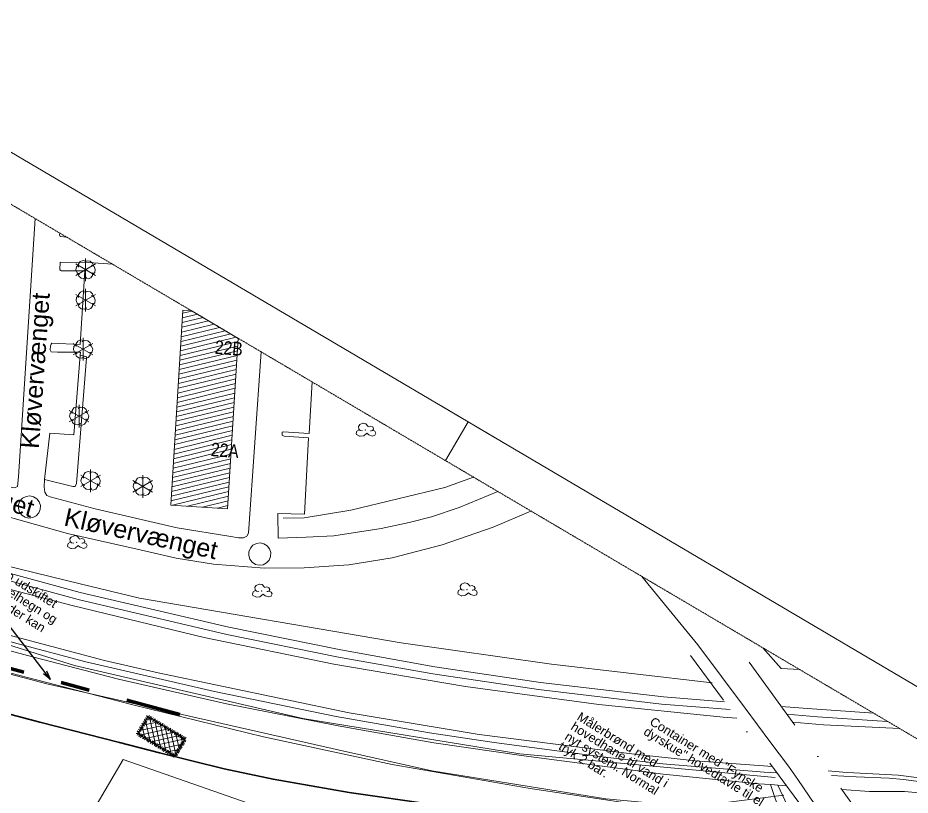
# Model space of a CAD drawing. Header units: metres. Extents: x 585637 to 586843, y 6137463 to 6138529.
# Drawn here: x 586380.6 to 586579.3, y 6138126.3 to 6138299.4 of the extents above; entities that cross this region are included whole.
import ezdxf
from ezdxf.enums import TextEntityAlignment as Align

# ---------------------------------------------------------------- set-up
doc = ezdxf.new("R2010")
doc.units = ezdxf.units.M
doc.header["$MEASUREMENT"] = 0
for name, pattern in [('DGN Style 2', [0.115207, 0.069124, -0.046083]), ('DGN Style 4', [34.633132, 17.30575, -8.652875, 0.021632, -8.652875]), ('DGN Style 7', [43.264374, 19.468968, -8.652875, 6.489656, -8.652875]), ('DGN_STYLE_2', [0.030554, 0.018333, -0.012222])]:
    doc.linetypes.add(name, pattern=pattern)
for name, color, linetype, lineweight in [('adresse', 7, 'Continuous', 13), ('Alle felter', 7, 'Continuous', 13), ('anlægdiverse', 252, 'Continuous', 13), ('bygning', 252, 'Continuous', 0), ('bygværk', 252, 'DGN Style 4', 13), ('chikane', 252, 'Continuous', 13), ('FRAME', 7, 'Continuous', 13), ('Grundkort', 7, 'Continuous', 13), ('hegn', 252, 'Continuous', 13), ('kratbevoksning', 252, 'Continuous', 13), ('TC_S_FLM_20X05', 7, 'Continuous', 0), ('TF_T_---_LyslT', 6, 'Continuous', 30), ('træ', 252, 'Continuous', 13), ('trægruppe', 252, 'Continuous', 13), ('TV_A_INF_Tekst', 7, 'Continuous', 0), ('TV_A_OPB_-----', 7, 'Continuous', 0), ('TV_A_OPB_Bygning', 30, 'DGN Style 2', 70), ('TV_G_---_Hegn', 142, 'DGN Style 7', 70), ('vejkant', 252, 'Continuous', 13), ('vejnavn', 7, 'Continuous', 13)]:
    doc.layers.add(name, color=color, linetype=linetype, lineweight=lineweight)
doc.layers.add('jernbane hovedspor', color=7, linetype='Continuous', lineweight=13, true_color=0x848484)
doc.layers.add('tekniskareal sportsanlæg', color=7, linetype='Continuous', lineweight=13, true_color=0x848484)
doc.layers.add('TC_S_VRM_20X05', color=6, linetype='DGN_STYLE_2', lineweight=0, plot=False)
doc.styles.get("Standard").update_dxf_attribs({"font": 'simplex.shx'})
doc.styles.add('Style-Arial', font='arial.ttf')
doc.styles.add('Style-Verdana', font='verdana.ttf')
doc.dimstyles.get("Standard").update_dxf_attribs({"dimtxt": 0.18, "dimasz": 0.18, "dimexe": 0.18, "dimexo": 0.0625, "dimgap": 0.09, "dimtad": 0, "dimtih": 1, "dimtoh": 1, "dimdec": 4, "dimzin": 3, "dimdsep": 46, "dimtxsty": 'Standard', "dimcen": 0.09, "dimadec": 0, "dimazin": 0, "dimtfac": 1, "dimtdec": 0, "dimtofl": 0, "dimtmove": 0, "dimatfit": 1, "dimfxl": 1, "dimtolj": 1, "dimtzin": 3, "dimarcsym": 0})

# ---------------------------------------------------------------- blocks, each defined once
blk = doc.blocks.new('TerminatorOpen_0.5')
at = {"color": 0, "linetype": 'ByBlock', "lineweight": -2}
for q in [(-1, 0.25), (-1, 0), (-1, -0.25)]:
    blk.add_line((0, 0), q, dxfattribs=at)
blk = doc.blocks.new('TRAE')
at = {"color": 0, "linetype": 'ByBlock', "lineweight": -2}
for p, q in [((0, -0.253), (0, 0.253)), ((0.219, -0.127), (-0.219, 0.127)), ((0.219, 0.127), (-0.219, -0.127))]:
    blk.add_line(p, q, dxfattribs=at)
at = {"color": 0, "linetype": 'ByBlock', "lineweight": -2, "flags": 128}
for points in [[(-0.155, 0.06), (-0.155, 0.126), (-0.117, 0.182), (-0.055, 0.207), (0.01, 0.192), (0.012, 0.191)], [(-0.132, -0.104), (-0.188, -0.067), (-0.214, -0.005), (-0.202, 0.061), (-0.16, 0.104)], [(-0.023, 0.167), (0.038, 0.197), (0.105, 0.188), (0.156, 0.143), (0.174, 0.084)], [(0.133, 0.104), (0.189, 0.068), (0.216, 0.006), (0.203, -0.06), (0.162, -0.105)], [(0.027, -0.165), (-0.033, -0.196), (-0.099, -0.189), (-0.15, -0.145), (-0.169, -0.087)], [(0.158, -0.061), (0.156, -0.128), (0.117, -0.183), (0.054, -0.206), (-0.011, -0.19)]]:
    blk.add_lwpolyline(points, dxfattribs=at)
blk = doc.blocks.new('TRAGRP')
at = {"color": 0, "linetype": 'ByBlock', "lineweight": -2, "flags": 128}
for points in [[(0.037, -0.071), (-0.03, -0.125), (-0.043, -0.13), (-0.115, -0.138), (-0.126, -0.136), (-0.193, -0.1), (-0.205, -0.074), (-0.186, -0.022), (-0.186, -0.022), (-0.136, 0.007), (-0.136, 0.007)], [(-0.064, -0.015), (-0.116, -0.008), (-0.145, 0.023), (-0.15, 0.079), (-0.123, 0.121), (-0.056, 0.151), (-0.049, 0.152), (0.014, 0.138), (0.015, 0.138), (0.059, 0.09), (0.064, 0.073)], [(0.064, 0.073), (0.116, 0.09), (0.164, 0.071), (0.182, 0.03), (0.182, 0.022), (0.161, -0.008), (0.135, -0.016), (0.114, -0.013)], [(0.169, -0.005), (0.214, -0.026), (0.232, -0.069), (0.214, -0.113), (0.211, -0.116), (0.162, -0.133), (0.161, -0.133), (0.081, -0.108), (0.037, -0.071)]]:
    blk.add_lwpolyline(points, dxfattribs=at)
at = {"color": 0, "linetype": 'ByBlock', "lineweight": -2}
blk.add_point((0, 0), dxfattribs=at)

msp = doc.modelspace()

# ---------------------------------------------------------------- hatches: boundary and pattern name
at = {"layer": 'bygning', "lineweight": 0}
h = msp.add_hatch(dxfattribs=at)
h.set_pattern_fill('HATCH', color=256, scale=0.1, style=0, pattern_type=2)
h.set_pattern_definition([(13.6499, (586369.5191, 6138227.1249), (-0.235989, 0.971756), [])])
h.paths.add_polyline_path([(586429.66, 6138227.98), (586427.27, 6138190.05), (586414.6, 6138190.85), (586417.34, 6138234.3), (586419.15, 6138234.19)], flags=0)
at = {"layer": 'TV_A_OPB_-----'}
h = msp.add_hatch(dxfattribs=at)
h.set_pattern_fill('CROSSHATCH', color=256, scale=0.1, style=0, pattern_type=2)
h.set_pattern_definition([(12.389, (586412.5419, 6138140.6931), (-0.21454, 0.97671), []), (282.389, (586412.5419, 6138140.6931), (0.97671, 0.21454), [])])
h.paths.add_polyline_path([(586409.57, 6138143.77), (586417.83, 6138138.75), (586415.51, 6138134.93), (586407.25, 6138139.95)], flags=0)

# ---------------------------------------------------------------- linework, layer by layer
at = {"layer": 'Alle felter', "color": 7, "lineweight": 13, "transparency": 33554534}
for p, q in [((586394.34, 6138117.87), (586404.05, 6138134.19)), ((586404.05, 6138134.19), (586471.5, 6138110.7))]:
    msp.add_line(p, q, dxfattribs=at)
at = {"layer": 'anlægdiverse'}
for p, q in [((586551.51, 6138119.05), (586548.21, 6138128.62)), ((586553.77, 6138120.22), (586549.87, 6138128.51))]:
    msp.add_line(p, q, dxfattribs=at)
at = {"layer": 'bygning', "lineweight": 0, "flags": 128}
msp.add_lwpolyline([(586429.66, 6138227.98), (586427.27, 6138190.05), (586414.6, 6138190.85), (586417.34, 6138234.3), (586419.15, 6138234.19)], close=True, dxfattribs=at)
at = {"layer": 'bygværk'}
for p, q in [((586558.36, 6138119.49), (586530.38, 6138157.36)), ((586543.47, 6138155.85), (586570.09, 6138119.27))]:
    msp.add_line(p, q, dxfattribs=at)
at = {"layer": 'chikane', "flags": 128}
for points in [[(586385.32, 6138191.59), (586384.79, 6138192.27), (586384.06, 6138192.73), (586383.22, 6138192.92), (586382.37, 6138192.8), (586381.61, 6138192.4), (586381.03, 6138191.77), (586380.7, 6138190.97), (586380.67, 6138190.11), (586380.93, 6138189.29), (586381.46, 6138188.61), (586382.18, 6138188.15), (586383.02, 6138187.97), (586383.88, 6138188.08), (586384.64, 6138188.48), (586385.22, 6138189.12), (586385.54, 6138189.91), (586385.58, 6138190.77), (586385.32, 6138191.59)], [(586436.64, 6138181.1), (586436.11, 6138181.78), (586435.38, 6138182.24), (586434.54, 6138182.43), (586433.69, 6138182.31), (586432.93, 6138181.91), (586432.35, 6138181.28), (586432.02, 6138180.48), (586431.99, 6138179.62), (586432.25, 6138178.8), (586432.78, 6138178.12), (586433.5, 6138177.66), (586434.34, 6138177.48), (586435.2, 6138177.59), (586435.96, 6138177.99), (586436.54, 6138178.63), (586436.86, 6138179.42), (586436.9, 6138180.28), (586436.64, 6138181.1)]]:
    msp.add_lwpolyline(points, dxfattribs=at)
at = {"layer": 'FRAME', "flags": 128}
msp.add_lwpolyline([(585938.38, 6138529.29), (586842.57, 6137996.1), (586540.94, 6137484.59), (585636.75, 6138017.78)], close=True, dxfattribs=at)
at = {"layer": 'Grundkort', "color": 7, "transparency": 33554534, "flags": 128}
for points in [[(586535.26, 6138151.27), (586499.44, 6138155.41), (586465.96, 6138160.17), (586407.64, 6138170.16), (586394.4, 6138173.31), (586370.65, 6138179.15), (586350.03, 6138185.64), (586326.27, 6138193.2), (586297.03, 6138203.54), (586274.7, 6138213.53), (586213.23, 6138240.8), (586189.47, 6138253.4), (586163.73, 6138268.16), (586141.77, 6138281.3), (586126.39, 6138291.19), (586109.01, 6138302.89), (586086.24, 6138318.83), (586058.7, 6138340.06), (586049.43, 6138347.98)], [(586030.84, 6138340.83), (586052.07, 6138322.57), (586078.27, 6138302.77), (586112.29, 6138278.93), (586172.5, 6138244.18), (586198.69, 6138230.24), (586225.78, 6138216.65), (586255.67, 6138202.88), (586294.01, 6138187.5), (586328.56, 6138175.71), (586354.67, 6138167.15), (586393.19, 6138155.1), (586444.04, 6138143.31), (586492.37, 6138135.49), (586549.25, 6138130.17)], [(586551.18, 6138126.26), (586537.17, 6138124.45), (586526.77, 6138124.05), (586511.58, 6138125.46), (586472.78, 6138131.65), (586452.18, 6138136.25), (586386.98, 6138151.05), (586357.38, 6138158.85), (586287.58, 6138183.64), (586240.57, 6138203.24), (586201.17, 6138223.04), (586161.57, 6138245.63), (586096.17, 6138284.63), (586040.37, 6138323.02), (586010.96, 6138273.97), (585938.36, 6138318.97), (585929.88, 6138321.11), (585921.17, 6138316.02), (585909.57, 6138302.62), (585904.17, 6138288.63), (585896.97, 6138267.62), (585894.48, 6138266.28)]]:
    msp.add_lwpolyline(points, dxfattribs=at)
at = {"layer": 'hegn', "flags": 128}
for points in [[(586114.2, 6138273.49), (586144.24, 6138254.33), (586157.23, 6138246.42), (586193.89, 6138226.33), (586206.42, 6138220.3), (586233.73, 6138206.75), (586287.29, 6138184.17), (586296.69, 6138180.71), (586334.3, 6138167.61), (586376.95, 6138153.98), (586406.19, 6138146.36), (586435.29, 6138139.25), (586463.95, 6138133.12), (586494.7, 6138127.75), (586531.3, 6138122.27), (586534.78, 6138120.89), (586547.95, 6138119.5), (586550.09, 6138118.37), (586553.46, 6138110.25), (586561.71, 6138090.24), (586571.82, 6138073.71), (586564.77, 6138062.04), (586545.24, 6138028.56), (586527.42, 6137998.77)], [(586482.08, 6138197.08), (586475.68, 6138194.77), (586454.72, 6138189.76), (586444.32, 6138188.02), (586439.65, 6138187.97)], [(586546.55, 6138159.06), (586550.59, 6138154.45), (586554.76, 6138154.22)]]:
    msp.add_lwpolyline(points, dxfattribs=at)
at = {"layer": 'jernbane hovedspor', "flags": 128}
msp.add_lwpolyline([(586567.11, 6138110.98), (586554.34, 6138129.77), (586552.25, 6138132.74), (586548.09, 6138138.21), (586542.62, 6138145.65), (586532.05, 6138159.74), (586519.59, 6138174.95)], dxfattribs=at)
at = {"layer": 'kratbevoksning', "flags": 128}
msp.add_lwpolyline([(586389.91, 6138251.43), (586389.86, 6138251.02), (586389.99, 6138250.68), (586391.43, 6138250.53)], dxfattribs=at)
msp.add_lwpolyline([(586393.33, 6138195), (586393.64, 6138195.65), (586395.85, 6138223.65), (586395.82, 6138223.86), (586395.6, 6138223.98), (586394.46, 6138224.24), (586393.04, 6138206.54), (586387.68, 6138206.88), (586386.52, 6138196.55), (586392.83, 6138194.97)], close=True, dxfattribs=at)
at = {"layer": 'TC_S_FLM_20X05', "flags": 128}
msp.add_lwpolyline([(586475.82, 6138200.77), (586480.9, 6138209.38), (586474.87, 6138212.93), (586486.92, 6138205.82)], dxfattribs=at)
at = {"layer": 'TC_S_VRM_20X05'}
msp.add_lwpolyline([(585659.05, 6138016.22), (586360.88, 6137602.38), (586652.35, 6138096.67), (585950.53, 6138510.52)], close=True, dxfattribs=at)
at = {"layer": 'tekniskareal sportsanlæg', "flags": 128}
msp.add_lwpolyline([(586593.68, 6138048.87), (586577.08, 6138077.16), (586575.53, 6138076.13), (586572.91, 6138074.47), (586571.82, 6138073.71), (586561.71, 6138090.24), (586553.46, 6138110.25), (586550.09, 6138118.37), (586547.95, 6138119.5), (586534.78, 6138120.89), (586531.3, 6138122.27), (586494.7, 6138127.75), (586463.95, 6138133.12), (586435.29, 6138139.25), (586406.19, 6138146.36), (586376.95, 6138153.98)], dxfattribs=at)
at = {"layer": 'TF_T_---_LyslT', "linetype": 'Continuous', "flags": 128}
msp.add_lwpolyline([(586371.62, 6138146.18), (586385.48, 6138142.52), (586403.2, 6138137.97), (586412.1, 6138135.72), (586426.54, 6138132.09), (586437.4, 6138129.81), (586454.37, 6138126.88), (586473, 6138124.18), (586486.07, 6138122.28), (586503.21, 6138119.28), (586510.67, 6138118.39), (586512.19, 6138118.39), (586513.61, 6138118.83), (586515.11, 6138119.65), (586516.24, 6138120.48), (586517.44, 6138121.85), (586517.84, 6138122.82)], dxfattribs=at)
at = {"layer": 'TV_A_OPB_-----', "flags": 128}
msp.add_lwpolyline([(586409.57, 6138143.77), (586417.83, 6138138.75), (586415.51, 6138134.93), (586407.25, 6138139.95)], close=True, dxfattribs=at)
at = {"layer": 'TV_A_OPB_Bygning', "flags": 128}
msp.add_lwpolyline([(586409.57, 6138143.77), (586417.83, 6138138.75), (586415.51, 6138134.93), (586407.25, 6138139.95)], close=True, dxfattribs=at)
at = {"layer": 'TV_G_---_Hegn'}
msp.add_line((586363.06, 6138158.74), (586416.61, 6138144.21), dxfattribs=at)
at = {"layer": 'vejkant', "flags": 128}
for points in [[(586102.78, 6138306.32), (586120.56, 6138294.01), (586146.83, 6138277.04), (586165.98, 6138265.17), (586176.92, 6138259.12), (586193.82, 6138249.76), (586213.44, 6138239.3), (586220.41, 6138235.94), (586231.46, 6138230.6), (586249.34, 6138222.19), (586270.77, 6138212.81), (586291.8, 6138204.4), (586307.7, 6138198.42), (586312.79, 6138196.49), (586331.25, 6138190.19), (586359.72, 6138181.07), (586377.27, 6138176.1), (586394.44, 6138171.43), (586427.53, 6138163.67), (586452.48, 6138158.62), (586473.44, 6138154.87), (586497.02, 6138151.37), (586524.38, 6138148.16), (586537.99, 6138147.06)], [(586106.18, 6138287.49), (586140.53, 6138264.98), (586168.99, 6138248.47), (586184.95, 6138239.35), (586193.78, 6138234.64), (586211.11, 6138225.92), (586243.48, 6138210.34), (586284.05, 6138193.29), (586300.19, 6138186.87), (586311.41, 6138183), (586342.15, 6138172.51), (586369.35, 6138164.33), (586399.89, 6138156.25), (586411.83, 6138153.49), (586454.39, 6138144.63), (586483.31, 6138139.79), (586517.32, 6138135.49), (586531.43, 6138133.93), (586548.67, 6138132.61)], [(586384.4, 6138254.68), (586380.66, 6138197.15), (586380.46, 6138195.01), (586379.81, 6138194.68), (586374.4, 6138195.8), (586354.05, 6138202.07), (586339.29, 6138206.63), (586335.66, 6138207.81), (586335.18, 6138208.46), (586335, 6138209.28), (586335.23, 6138212.29), (586336.46, 6138224.3), (586342.2, 6138223.58), (586342.95, 6138237.66), (586343.16, 6138241.25)], [(586389.91, 6138251.43), (586389.86, 6138251.02), (586389.99, 6138250.68), (586391.43, 6138250.53)], [(586394.48, 6138224.89), (586389.35, 6138224.92), (586387.94, 6138225.01), (586387.77, 6138225.4), (586387.84, 6138226.35), (586387.94, 6138226.72), (586388.11, 6138226.93), (586394.42, 6138226.61), (586395.46, 6138243), (586390.29, 6138243.06), (586389.87, 6138243.26), (586389.96, 6138244.93), (586396.34, 6138244.87), (586401.66, 6138244.5)], [(586434.77, 6138224.97), (586431.94, 6138184.6), (586431.54, 6138183.93), (586430.8, 6138183.6), (586429.73, 6138183.58), (586428, 6138183.83), (586416.07, 6138185.77), (586397.81, 6138190.06), (586387.78, 6138192.67), (586387.02, 6138192.98), (586386.59, 6138193.72), (586386.4, 6138194.96), (586386.52, 6138196.55), (586387.68, 6138206.88), (586393.04, 6138206.54), (586394.46, 6138224.24), (586394.48, 6138224.89)], [(586446.11, 6138218.29), (586445.44, 6138206.77), (586439.66, 6138207.18), (586439.43, 6138207.1), (586439.42, 6138206.83), (586439.43, 6138206.41), (586439.91, 6138206.23), (586445.34, 6138205.84), (586444.43, 6138188.83), (586438.49, 6138188.99), (586438.58, 6138183.53), (586444.78, 6138183.75), (586450.94, 6138184.05), (586461.47, 6138185.62), (586467.75, 6138186.96), (586472.7, 6138188.23), (586478.88, 6138190.3), (586487.5, 6138193.88)], [(586494.87, 6138189.54), (586486.44, 6138185.93), (586475.07, 6138181.98), (586463.95, 6138179.11), (586454.28, 6138177.54), (586444.37, 6138176.87), (586435.52, 6138176.83), (586424.14, 6138177.68), (586415.8, 6138179.02), (586407.12, 6138181.04), (586391.58, 6138184.55), (586367.24, 6138191.34)], [(586376.81, 6138174.48), (586393.99, 6138169.82), (586427.08, 6138162.06), (586452.02, 6138157.01), (586472.98, 6138153.26), (586496.56, 6138149.76), (586523.92, 6138146.55), (586539.28, 6138145.31)], [(586376.55, 6138172.67), (586392.94, 6138168.39), (586422.08, 6138161.37), (586450.96, 6138155.45), (586480.25, 6138150.45), (586509.96, 6138146.47), (586537.72, 6138143.6), (586540.71, 6138143.38)], [(586549.66, 6138131.26), (586546.82, 6138131.41), (586524.21, 6138133.24), (586510.75, 6138134.77), (586486.64, 6138137.96), (586472.26, 6138140.13), (586451.46, 6138143.81), (586424.36, 6138149.33), (586395.67, 6138155.93), (586380.63, 6138159.96), (586363.24, 6138164.76)], [(586364.93, 6138162.08), (586383.83, 6138157.07), (586402.96, 6138152.13), (586427.07, 6138146.57), (586451.88, 6138141.73), (586473.22, 6138137.95), (586493.3, 6138135.01), (586509.08, 6138132.91), (586524.35, 6138130.91), (586545.56, 6138128.81), (586548.21, 6138128.62), (586549.1, 6138128.56), (586549.87, 6138128.51), (586551.8, 6138128.37)], [(586550.61, 6138146.04), (586557.51, 6138145.46), (586571.23, 6138144.5)], [(586551.88, 6138144.29), (586558.73, 6138143.74), (586571.98, 6138142.81), (586574.32, 6138142.68)], [(586553.19, 6138142.49), (586560, 6138141.96), (586577.03, 6138141.09)], [(586561.08, 6138131.65), (586564.32, 6138131.4), (586566.82, 6138131.21), (586576.7, 6138130.7), (586598.17, 6138127.99), (586599.43, 6138127.88)], [(586561.81, 6138130.65), (586567.29, 6138130.35), (586574.64, 6138130.01), (586577.85, 6138129.72), (586592.91, 6138127.72), (586598.47, 6138127.02), (586601.14, 6138126.87)], [(586564.09, 6138127.52), (586570.31, 6138127.09), (586578.05, 6138127.1), (586584.58, 6138126.47)]]:
    msp.add_lwpolyline(points, dxfattribs=at)

# ---------------------------------------------------------------- block references
at = {"layer": 'træ', "zscale": 10}
for p, xscale, yscale, rotation in [((586395.64, 6138243.28), 10.00000000100559, 9.999999996658675, 1.309796102613515e-08), ((586395.65, 6138236.47), 10.0000000008966, 9.99999999592343, 1.206889303626585e-08), ((586395.07, 6138225.56), 10.00000000105728, 9.999999999325487, 1.98415872713512e-08), ((586394.21, 6138210.68), 10.00000000098476, 9.999999998706924, 1.705504049938435e-08), ((586396.75, 6138196.27), 10.00000000085086, 9.999999997420193, 1.754994912050239e-08), ((586408.39, 6138195.03), 10.0000000012733, 10.00000000041426, 2.082062895242843e-08)]:
    msp.add_blockref('TRAE', p, dxfattribs=dict(at, xscale=xscale, yscale=yscale, rotation=rotation))
at = {"layer": 'trægruppe', "zscale": 10}
for p, xscale, yscale, rotation in [((586457.96, 6138207.56), 10.00000000129528, 9.999999999541009, 6.100309444227559e-09), ((586393.64, 6138182.54), 10.0000000009655, 9.999999995648238, 6.858355213804323e-09), ((586434.86, 6138171.76), 10.00000000089471, 9.999999997235156, 2.169968846710713e-08), ((586480.59, 6138172.04), 10.00000000120228, 9.999999997698238, 2.602815797010298e-08)]:
    msp.add_blockref('TRAGRP', p, dxfattribs=dict(at, xscale=xscale, yscale=yscale, rotation=rotation))

# ---------------------------------------------------------------- texts
at = {"layer": 'adresse', "style": 'Style-Arial', "width": 0.833333}
for s, p in [('22B', (586427.56, 6138225.83)), ('22A', (586426.68, 6138203.05))]:
    msp.add_text(s, height=3, rotation=355.5, dxfattribs=at).set_placement(p, align=Align.MIDDLE_CENTER)
at = {"layer": 'TV_A_INF_Tekst', "linetype": 'Continuous', "char_height": 1.9994, "attachment_point": 7, "rotation": 328.2116, "style": 'Style-Verdana'}
for s, insert, line_spacing_factor in [('\\fArial|b0|i0|c00|p39;Hegn udskiftet\\Ptil panelhegn og\\Pstolper der kan \\Pfjernes\\P(l = 56m)', (586366.73, 6138166.57), 0.9), ('\\fArial|b0|i0|c00|p39;Målerbrønd med\\Phovedhane til vand i\\Pnyt system. Normal\\Ptryk 2 bar.', (586500.52, 6138136.08), 0.776524), ('\\fArial|b0|i0|c00|p39;Container med "Fynske\\Pdyrskue" hovedtavle til el', (586519.45, 6138139.39), 0.776524)]:
    msp.add_mtext(s, dxfattribs=dict(at, insert=insert, line_spacing_factor=line_spacing_factor))
at = {"layer": 'vejnavn', "style": 'Style-Arial'}
for rotation, p in [(85.941, (586384.46, 6138220.79)), (343.386, (586367.32, 6138194.99)), (347.391, (586408, 6138184.52))]:
    msp.add_text('Kløvervænget', height=4, rotation=rotation, dxfattribs=at).set_placement(p, align=Align.MIDDLE_CENTER)

# ---------------------------------------------------------------- leaders
at = {"layer": 'TV_A_INF_Tekst', "linetype": 'Continuous'}
msp.add_leader([(586387.84, 6138152.01), (586378.43, 6138164.37)], dimstyle='Standard', override={"dimscale": 0, "dimtxt": 1.999411, "dimasz": 1.999411, "dimgap": 0.999705, "dimtad": 1, "dimtxsty": 'Style-Arial', "dimldrblk": 'TerminatorOpen_0.5'}, dxfattribs=at)

doc.saveas('drawing.dxf')
